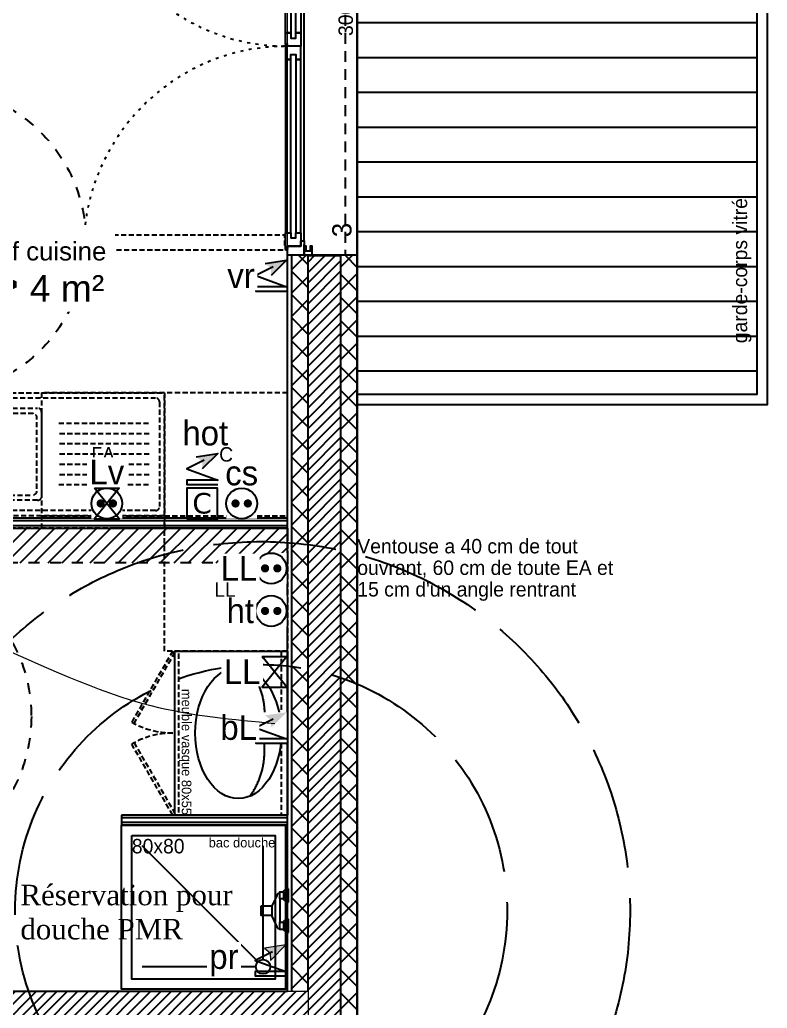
# Model space of a CAD drawing. Header units: centimetres. Extents: x -58072 to 12532, y -30603 to 6224.
# Drawn here: x 11803.8 to 12168.4, y 4075.1 to 4557.3 of the extents above; entities that cross this region are included whole.
import ezdxf

# ---------------------------------------------------------------- set-up
doc = ezdxf.new("R2010")
doc.units = ezdxf.units.CM
for name, pattern in [('ACAD_ISO02W100', [15, 12, -3]), ('Style de ligne -11', [0.347222, 0.20828, -0.138942]), ('Style de ligne -12', [0.164042, 0.054681, -0.109361]), ('Style de ligne -13', [0.147638, 0.098425, -0.049213]), ('Style de ligne -5', [0.20828, 0.069425, -0.138855]), ('VW-01', [0.41656, 0.20828, -0.20828])]:
    doc.linetypes.add(name, pattern=pattern)
for name, color, linetype in [('B Aménagement intérieur', 252, 'Continuous'), ('B BATI-équipement-sanitaires', 252, 'Continuous'), ('B faience', 252, 'Style de ligne -11'), ('B Faux plafonds', 252, 'Continuous'), ('B Faux plafonds_Hatch', 9, 'Continuous'), ('B GÈnÈral_Hatch', 252, 'Continuous'), ('B Général', 252, 'Continuous'), ('C ANNOTATIONS-PMR', 252, 'Style de ligne -5'), ('C ANNOTATIONS-prestations', 252, 'Continuous'), ('D SURFACES-shab', 252, 'Continuous'), ('F REMPLISSAGE-vert clair', 252, 'Continuous'), ('F REMPLISSAGE-vert foncé', 252, 'Continuous'), ('prlm-EAU-EF', 161, 'Continuous'), ('prlm-MOD', 7, 'Continuous'), ('prlm-MOD-PB', 123, 'Continuous')]:
    doc.layers.add(name, color=color, linetype=linetype)
doc.layers.add('prlm-ELEC-CFO', color=1, linetype='Continuous', lineweight=25)
doc.layers.add('prlm-ZEROPLOT', color=254, linetype='Continuous', plot=False)
doc.styles.add('Eurostile', font='Eurosti.TTF')
doc.styles.add('Eurostile (bold)', font='Eurostib.TTF')
doc.styles.add('Eurostile (italic)', font='Eurostib.TTF')
doc.styles.add('prlm-elec-cfo', font='comic.ttf', dxfattribs={"height": 12})
doc.styles.add('prlm-sejc', font='arial.ttf', dxfattribs={"height": 20})
doc.styles.add('prlm-vmc', font='pala.ttf', dxfattribs={"height": 14})
doc.styles.get("Standard").update_dxf_attribs({"font": 'isocp.shx', "height": 12})
pattern_1 = [(45, (0, 0), (2.4253472, -2.6458333), [])]

# ---------------------------------------------------------------- blocks, each defined once
blk = doc.blocks.new('B 60.Lave Vaisselle')
at = {"layer": 'B Général', "linetype": 'Style de ligne -13', "ltscale": 25.4, "flags": 128}
blk.add_lwpolyline([(-30, 30), (-30, 36), (30, 36), (30, 30)], dxfattribs=at)
blk.add_lwpolyline([(-30, 30), (30, 30), (30, -30), (-30, -30)], close=True, dxfattribs=at)
at = {"layer": 'B Général', "insert": (0, 0), "char_height": 7.056, "attachment_point": 5, "line_spacing_factor": 0.894578, "style": 'Eurostile'}
blk.add_mtext('LV', dxfattribs=at)
blk = doc.blocks.new('B 60.Cuisson')
at = {"layer": 'B Général', "linetype": 'Style de ligne -13', "ltscale": 25.4, "flags": 128}
blk.add_lwpolyline([(-30, 30), (-30, 36), (30, 36), (30, 30)], dxfattribs=at)
blk.add_lwpolyline([(-30, 30), (30, 30), (30, -30), (-30, -30)], close=True, dxfattribs=at)
at = {"layer": 'B Général', "insert": (0, 0), "char_height": 7.06, "attachment_point": 5, "line_spacing_factor": 0.894578, "style": 'Eurostile'}
blk.add_mtext('C', dxfattribs=at)
blk = doc.blocks.new('B 60.Evier 120.60 T3 et +')
at = {"layer": 'B Général', "linetype": 'Style de ligne -13', "ltscale": 25.4}
for p, q in [((-57.5, -55.5), (-57.5, -4.5)), ((-55.5, -2.5), (55.5, -2.5)), ((57.5, -4.5), (57.5, -55.5)), ((0, -50.5), (0, -9.53)), ((2, -7.53), (51.79, -7.53)), ((53.79, -9.53), (53.79, -50.5)), ((18.98, -10), (18.98, -10)), ((-52.12, -15), (-7.88, -15)), ((-52.5, -20), (-7.5, -20)), ((-52.5, -25), (-7.5, -25)), ((-52.5, -30), (-7.5, -30)), ((-52.5, -35), (-7.5, -35)), ((-52.5, -40), (-7.5, -40)), ((25.65, -43.33), (25.65, -43.33)), ((-52.12, -45), (-7.88, -45)), ((51.79, -52.5), (2, -52.5)), ((9.17, -50), (9.17, -50)), ((55.5, -57.5), (-55.5, -57.5))]:
    blk.add_line(p, q, dxfattribs=at)
at = {"layer": 'B Général', "linetype": 'Style de ligne -13', "ltscale": 25.4, "flags": 128}
blk.add_lwpolyline([(-60, 0), (-60, 6), (60, 6), (60, 0)], dxfattribs=at)
blk.add_lwpolyline([(-60, 0), (60, 0), (60, -60), (-60, -60)], close=True, dxfattribs=at)
for points in [[(25.65, -12), (25.65, -48, -0.414212), (23.65, -50), (4.5, -50, -0.198914), (3.09, -49.41, -0.198914), (2.5, -48), (2.5, -12, -0.414214), (4.5, -10)], [(25.65, -12, 0.414212), (23.65, -10), (4.45, -10)], [(28.15, -12), (28.15, -48, 0.414212), (30.15, -50), (49.29, -50, 0.198914), (50.71, -49.41, 0.198914), (51.29, -48), (51.29, -12, 0.414214), (49.29, -10)], [(28.15, -12, -0.414212), (30.15, -10), (49.34, -10)]]:
    blk.add_lwpolyline(points, format="xyb", dxfattribs=at)
at = {"layer": 'B Général', "linetype": 'Style de ligne -13', "ltscale": 25.4}
for centre, start, end in [((-55.5, -4.5), 90, 180), ((55.5, -4.5), 0, 90), ((2, -9.53), 90, 180), ((51.79, -9.53), 0, 90), ((2, -50.5), 180, 270), ((51.79, -50.5), 270, 0), ((-55.5, -55.5), 180, 270), ((55.5, -55.5), 270, 0)]:
    blk.add_arc(centre, 2, start, end, dxfattribs=at)
for centre in [(18.15, -17), (35.65, -17)]:
    blk.add_ellipse(centre, major_axis=(3.54, 0), ratio=1, dxfattribs=at)
blk = doc.blocks.new('B 60.Rond 150_PMR')
at = {"layer": 'B Général', "linetype": 'VW-01', "ltscale": 25.4}
blk.add_circle((0, 0), 75, dxfattribs=at)
at = {"layer": 'B Général', "insert": (-61.5, 0), "char_height": 7.056, "attachment_point": 5, "rotation": 90, "line_spacing_factor": 0.894578, "style": 'Eurostile (italic)'}
blk.add_mtext('Ø 150 PMR', dxfattribs=at)
blk = doc.blocks.new('B 60.Bac douche 80.80')
at = {"layer": 'B faience', "lineweight": 18, "flags": 128}
blk.add_lwpolyline([(-41, -40), (40, -40), (40, 41)], dxfattribs=at)
at = {"layer": 'B Général', "linetype": 'Continuous'}
for p, q in [((25.5, -25.5), (-31, 31)), ((28, -24.46), (28, 31)), ((24.46, -28), (-31, -28))]:
    blk.add_line(p, q, dxfattribs=at)
at = {"layer": 'B Général', "linetype": 'Continuous', "flags": 128}
for points in [[(-41, 41), (39, 41), (39, -39), (-41, -39)], [(-36, 36), (34, 36), (34, -34), (-36, -34)]]:
    blk.add_lwpolyline(points, close=True, dxfattribs=at)
at = {"layer": 'B Général', "linetype": 'Continuous'}
blk.add_circle((28, -28), 3.54, dxfattribs=at)
at = {"layer": 'B Général', "insert": (-36, 30.76), "char_height": 7.056, "width": 35, "attachment_point": 4, "line_spacing_factor": 0.894578, "style": 'Eurostile'}
blk.add_mtext('80x80', dxfattribs=at)
at = {"layer": 'C ANNOTATIONS-prestations', "insert": (34, 32.51), "char_height": 4.7037, "width": 70, "attachment_point": 6, "line_spacing_factor": 0.894578, "style": 'Eurostile'}
blk.add_mtext('bac douche ', dxfattribs=at)
blk = doc.blocks.new('B 60.Groupe-16-1')
at = {"layer": 'B Général', "linetype": 'Style de ligne -13', "ltscale": 25.4, "flags": 128}
blk.add_lwpolyline([(11874.45, 4309.39), (11934.45, 4309.39), (11934.45, 4249.39), (11874.45, 4249.39)], close=True, dxfattribs=at)
at = {"layer": 'B Général', "insert": (11903.91, 4279.39), "char_height": 7.056, "attachment_point": 5, "line_spacing_factor": 0.894578, "style": 'Eurostile'}
blk.add_mtext('LL', dxfattribs=at)
blk = doc.blocks.new('B 60.Groupe-3-1')
at = {"layer": 'B Général', "linetype": 'Continuous'}
for centre, major_axis, ratio in [((0, -24.07), (32, 0), 0.65625), ((0, -6.97), (1.5, 0), 1), ((0, -17.15), (2.5, 0), 1)]:
    blk.add_ellipse(centre, major_axis=major_axis, ratio=ratio, dxfattribs=at)
for points in [[(-30.82, -18.37), (-20.7, -11.37), (-9.74, -11.32), (-4.71, -11.3), (0, -11.3)], [(30.82, -18.37), (20.7, -11.37), (9.74, -11.32), (4.71, -11.3), (0, -11.3)]]:
    blk.add_open_spline(points, degree=2, knots=[0, 0, 0, 1, 1, 2, 2, 2], dxfattribs=at)
blk.add_open_spline([(-30.45, -17.59), (-30.5, -17.61), (-30.55, -17.64)], degree=2, dxfattribs=at)
blk = doc.blocks.new('B 60.meuble vasque 80x60')
at = {"layer": 'B BATI-équipement-sanitaires', "linetype": 'Style de ligne -13', "ltscale": 25.4, "flags": 128}
for points in [[(-40, -3.07), (40, -3.07), (40, -53.07), (-40, -53.07)], [(-40, -56.07), (-5.36, -76.07), (-4.71, -74.94), (-39.35, -54.94)], [(40, -56.07), (5.36, -76.07), (4.71, -74.94), (39.35, -54.94)]]:
    blk.add_lwpolyline(points, close=True, dxfattribs=at)
at = {"layer": 'B BATI-équipement-sanitaires', "linetype": 'Style de ligne -13', "ltscale": 25.4}
for centre, start, end in [((-40, -56.07), 330, 0), ((40, -56.07), 180, 210)]:
    blk.add_arc(centre, 40, start, end, dxfattribs=at)
at = {"layer": 'B Général', "flags": 128}
blk.add_lwpolyline([(-40, 0), (40, 0), (40, -55), (-40, -55)], close=True, dxfattribs=at)
at = {"layer": 'B Général'}
blk.add_blockref('B 60.Groupe-3-1', (0, 0), dxfattribs=at)
at = {"layer": 'C ANNOTATIONS-prestations', "insert": (40, -53.07), "char_height": 4.7037, "width": 80, "attachment_point": 9, "line_spacing_factor": 0.894578, "style": 'Eurostile'}
blk.add_mtext('meuble vasque 80x55', dxfattribs=at)
blk = doc.blocks.new('B 60.Groupe-18-1')
at = {"layer": 'B Faux plafonds_Hatch', "linetype": 'Continuous'}
h = blk.add_hatch(dxfattribs=at)
h.set_pattern_fill('F_P__SOFFITE', color=256, style=0, pattern_type=2)
h.set_pattern_definition([(45, (0, 0.2205), (-3.5277778, 3.3072917), [])])
h.paths.add_polyline_path([(11681.04, 4309.39), (11934.45, 4309.39), (11934.45, 4292.39), (11681.04, 4292.39)])
at = {"layer": 'B Faux plafonds', "linetype": 'VW-01', "ltscale": 25.4, "flags": 128}
blk.add_lwpolyline([(11681.04, 4309.39), (11934.45, 4309.39), (11934.45, 4292.39), (11681.04, 4292.39)], close=True, dxfattribs=at)
at = {"layer": 'B Général', "linetype": 'Continuous'}
for p, q in [((11681.04, 4314.39), (11934.45, 4314.39)), ((11681.04, 4309.39), (11934.45, 4309.39)), ((11853.45, 4169.39), (11853.45, 4164.39)), ((11934.45, 4169.39), (11853.45, 4169.39)), ((11934.45, 4164.39), (11853.45, 4164.39))]:
    blk.add_line(p, q, dxfattribs=at)
at = {"layer": 'D SURFACES-shab', "lineweight": 18, "flags": 128}
for points in [[(11934.45, 4314.39), (11934.45, 4883.39), (11539.45, 4883.39), (11539.45, 4568.51), (11449.44, 4568.51), (11449.44, 4387.29), (11681.04, 4387.29), (11681.04, 4314.39)], [(11586.04, 4292.29), (11586.04, 4143.39), (11653.04, 4143.39), (11653.04, 4083.39), (11934.45, 4083.39), (11934.45, 4309.61), (11681.04, 4309.16), (11681.04, 4291.84)]]:
    blk.add_lwpolyline(points, close=True, dxfattribs=at)
at = {"layer": 'F REMPLISSAGE-vert clair'}
for p, q in [((11681.04, 4313.09), (11934.45, 4313.09)), ((11681.04, 4310.69), (11934.45, 4310.69)), ((11934.45, 4168.09), (11853.45, 4168.09)), ((11934.45, 4165.69), (11853.45, 4165.69))]:
    blk.add_line(p, q, dxfattribs=at)
at = {"layer": 'F REMPLISSAGE-vert foncé', "linetype": 'Continuous'}
for p, q in [((11681.04, 4314.39), (11934.45, 4314.39)), ((11681.04, 4309.39), (11934.45, 4309.39)), ((11934.45, 4169.39), (11853.45, 4169.39)), ((11934.45, 4164.39), (11853.45, 4164.39))]:
    blk.add_line(p, q, dxfattribs=at)
at = {"layer": 'F REMPLISSAGE-vert foncé'}
for p, q in [((11681.04, 4313.09), (11934.45, 4313.09)), ((11681.04, 4310.69), (11934.45, 4310.69)), ((11934.45, 4168.09), (11853.45, 4168.09)), ((11934.45, 4165.69), (11853.45, 4165.69))]:
    blk.add_line(p, q, dxfattribs=at)
at = {"layer": 'B Général'}
for name, p, rotation in [('B 60.Evier 120.60 T3 et +', (11814.45, 4315.39), 180), ('B 60.meuble vasque 80x60', (11934.45, 4209.39), 270)]:
    blk.add_blockref(name, p, dxfattribs=dict(at, rotation=rotation))
at = {"layer": 'B Général', "xscale": -1, "rotation": 180}
for name, p in [('B 60.Lave Vaisselle', (11844.45, 4345.39)), ('B 60.Cuisson', (11904.45, 4345.39))]:
    blk.add_blockref(name, p, dxfattribs=at)
at = {"layer": 'B Général'}
for name, p in [('B 60.Groupe-16-1', (0, 0)), ('B 60.Bac douche 80.80', (11894.45, 4123.39))]:
    blk.add_blockref(name, p, dxfattribs=at)
at = {"layer": 'C ANNOTATIONS-PMR', "ltscale": 25.4, "rotation": 90}
for p in [(11761, 4449.36), (11734.41, 4217.45)]:
    blk.add_blockref('B 60.Rond 150_PMR', p, dxfattribs=at)
blk = doc.blocks.new('B 60.Balcon')
at = {"layer": 'B GÈnÈral_Hatch', "linetype": 'Continuous'}
h = blk.add_hatch(dxfattribs=at)
h.set_pattern_fill('H_BARDAGE V 150', color=256, style=0, pattern_type=2)
h.set_pattern_definition([(90, (0, 0), (17, 0), [])])
h.paths.add_polyline_path([(-220, 110), (220, 110), (220, -85), (-220, -85)])
at = {"layer": 'B Général', "linetype": 'Continuous', "flags": 128}
for points in [[(-225, 110), (225, 110), (225, -90), (-225, -90)], [(-220, 110), (220, 110), (220, -85), (-220, -85)]]:
    blk.add_lwpolyline(points, close=True, dxfattribs=at)
at = {"layer": 'C ANNOTATIONS-prestations', "line_spacing_factor": 0.894578, "style": 'Eurostile'}
for s, insert, char_height, attachment_point in [('balcon 8,6m{\\H0.6667x;\\S2 ^ ;}', (47.16, 38.55), 9.4074, 3), ('platelage bois', (-32.26, 25.01), 7.0556, 1), ('garde-corps vitré', (-194.9, -73.14), 7.0556, 1)]:
    blk.add_mtext(s, dxfattribs=dict(at, insert=insert, char_height=char_height, attachment_point=attachment_point))
blk = doc.blocks.new('B 60.PF 300.220 + VR (3 vantaux)')
at = {"layer": 'B Général', "linetype": 'Continuous'}
for p, q in [((-150, 7), (-150, 17)), ((150, 7), (150, 17))]:
    blk.add_line(p, q, dxfattribs=at)
at = {"layer": 'B Général', "linetype": 'Continuous', "lineweight": 35}
for p, q in [((-150, 7), (-150, -9)), ((150, 7), (150, -9))]:
    blk.add_line(p, q, dxfattribs=at)
at = {"layer": 'B Général'}
blk.add_line((-143, 9), (47, 9), dxfattribs=at)
at = {"layer": 'B Général', "linetype": 'Style de ligne -13', "ltscale": 25.4, "flags": 128}
for points in [[(-147.5, 117), (-146.5, 117), (-146.5, 116), (-140, 116), (-140, 18.5), (-146.5, 18.5), (-146.5, 17.5), (-147.5, 17.5)], [(51.5, 115), (50.5, 115), (50.5, 116), (44, 116), (44, 18.5), (50.5, 18.5), (50.5, 17.5), (51.5, 17.5)]]:
    blk.add_lwpolyline(points, close=True, dxfattribs=at)
at = {"layer": 'B Général', "flags": 128}
for points in [[(-143, 10.5), (-143, 9), (-150, 9), (-150, 17), (-145.5, 17), (-145.5, 10.5)], [(-54.5, 18), (-139, 18), (-139, 15.5), (-54.5, 15.5)], [(-41.5, 18), (43, 18), (43, 15.5), (-41.5, 15.5)], [(56.5, 17), (56.5, 14.25), (54, 14.25), (54, 11.75), (56.5, 11.75), (56.5, 9), (47, 9), (47, 10.5), (49.5, 10.5), (49.5, 17)], [(143, 17), (56.5, 17), (56.5, 14.25), (143, 14.25)], [(145.5, 14.25), (143, 14.25), (143, 17), (150, 17), (150, 9), (143, 9), (143, 11.75), (145.5, 11.75)], [(-54.5, 13), (-139, 13), (-139, 10.5), (-54.5, 10.5)], [(-41.5, 13), (43, 13), (43, 10.5), (-41.5, 10.5)], [(145.5, 14.25), (54, 14.25), (54, 11.75), (145.5, 11.75)], [(143, 11.75), (56.5, 11.75), (56.5, 9), (143, 9)], [(-150, 9), (-150, 5), (-145.5, 5), (-145.5, 6), (-148, 6), (-148, 8), (-145.5, 8), (-145.5, 9)], [(150, 9), (150, 5), (145.5, 5), (145.5, 6), (148, 6), (148, 8), (145.5, 8), (145.5, 9)]]:
    blk.add_lwpolyline(points, close=True, dxfattribs=at)
at = {"layer": 'B Général', "linetype": 'Continuous', "flags": 128}
for points in [[(-139, 15.5), (-141.5, 15.5), (-141.5, 13), (-139, 13), (-139, 10.5), (-145.5, 10.5), (-145.5, 17), (-146.5, 17), (-146.5, 18), (-139, 18)], [(-54.5, 15.5), (-52, 15.5), (-52, 13), (-54.5, 13), (-54.5, 10.5), (-48, 10.5), (-48, 17), (-47, 17), (-47, 18), (-54.5, 18)], [(-41.5, 15.5), (-44, 15.5), (-44, 13), (-41.5, 13), (-41.5, 10.5), (-48, 10.5), (-48, 17), (-47, 17), (-47, 18), (-41.5, 18)], [(43, 15.5), (45.5, 15.5), (45.5, 13), (43, 13), (43, 10.5), (49.5, 10.5), (49.5, 17), (50.5, 17), (50.5, 18), (43, 18)]]:
    blk.add_lwpolyline(points, close=True, dxfattribs=at)
at = {"layer": 'B Général', "linetype": 'Style de ligne -11', "ltscale": 25.4, "flags": 128}
blk.add_lwpolyline([(-150, 9), (150, 9), (150, -11), (-150, -11)], close=True, dxfattribs=at)
at = {"layer": 'B Général', "flags": 128}
blk.add_lwpolyline([(150, -9), (150, -17), (-150, -17), (-150, -9)], dxfattribs=at)
at = {"layer": 'B Général'}
for centre in [(-147, 17.5), (51, 17.5)]:
    blk.add_circle(centre, 0.5, dxfattribs=at)
at = {"layer": 'B Général', "linetype": 'Style de ligne -12', "ltscale": 25.4}
for centre, start, end in [((-147, 17.5), 0.2938, 90.2879), ((51, 17.5), 94.0649, 179.7062)]:
    blk.add_arc(centre, 99, start, end, dxfattribs=at)
at = {"layer": 'B Général', "insert": (2, 4.57), "char_height": 7.056, "attachment_point": 2, "rotation": 360, "line_spacing_factor": 0.894578, "style": 'Eurostile'}
blk.add_mtext('PF + VR', dxfattribs=at)
at = {"layer": 'C ANNOTATIONS-prestations', "rotation": 360, "line_spacing_factor": 0.894578}
for s, insert, char_height, attachment_point, style in [('3', (-141.15, -4.77), 9.41, 1, 'Eurostile (bold)'), ('300x220 (3 vantaux) ', (0, -7.83), 7.0556, 2, 'Eurostile')]:
    blk.add_mtext(s, dxfattribs=dict(at, insert=insert, char_height=char_height, attachment_point=attachment_point, style=style))
blk = doc.blocks.new('xi.txt-venthor')
at = {"layer": 'B Général', "insert": (230.58, -65.81), "char_height": 7.0556, "width": 134.924, "attachment_point": 1, "line_spacing_factor": 0.894578, "style": 'Eurostile'}
blk.add_mtext("Ventouse a 40 cm de tout ouvrant, 60 cm de toute EA et 15 cm d'un angle rentrant", dxfattribs=at)
blk = doc.blocks.new('xi.attdchpmr')
at = {"layer": 'prlm-MOD-PB', "insert": (0, 0), "char_height": 10, "width": 140.3781, "attachment_point": 1, "rotation": 360, "style": 'prlm-vmc'}
blk.add_mtext('Réservation pour douche PMR', dxfattribs=at)
blk = doc.blocks.new('xi.dchrob')
at = {"layer": 'prlm-MOD', "color": 161}
for p, q in [((8.16, -2.3), (8.16, 2.3)), ((13.38, 1.16), (13.38, -1.16))]:
    blk.add_line(p, q, dxfattribs=at)
for points in [[(0, 10.66), (0, 4.16)], [(4.19, -5.66), (4.19, 5.66)], [(5.77, 7.56), (8.16, 2.38)], [(0, -4.16), (0, -10.66)], [(5.77, -7.26), (8.16, -2.37)]]:
    blk.add_lwpolyline(points, dxfattribs=at)
for points in [[(2.5, 9.16), (4.19, 9.16), (4.19, 5.66), (2.5, 5.66)], [(13.38, -2.37), (8.16, -2.37), (8.16, 2.38), (13.38, 2.38)], [(2.5, -5.66), (4.19, -5.66), (4.19, -9.16), (2.5, -9.16)]]:
    blk.add_lwpolyline(points, close=True, dxfattribs=at)
for centre, radius, start, end in [((0, 7.41), 3.25, 32.579, 90), ((0, 7.41), 3.25, 270, 327.421), ((4.65, 7.56), 1.13, 0, 114.0743), ((0, -7.41), 3.25, 32.579, 90), ((0, -7.41), 3.25, 270, 327.421), ((4.65, -7.26), 1.13, 245.9257, 360)]:
    blk.add_arc(centre, radius, start, end, dxfattribs=at)
at = {"layer": 'prlm-ZEROPLOT', "color": 253, "linetype": 'ACAD_ISO02W100', "ltscale": 5}
for radius in [180, 120]:
    blk.add_circle((13.38, 0), radius, dxfattribs=at)
blk = doc.blocks.new('xi.BL')
at = {"color": 0, "lineweight": 5}
blk.add_wipeout([(-7.5, -7.5), (7.5, -7.5), (7.5, 7.5), (-7.5, 7.5)], dxfattribs=at).dxf.layer = 'prlm-ELEC-CFO'
at = {"layer": 'prlm-ELEC-CFO', "lineweight": 5}
blk.add_hatch(color=0, dxfattribs=at).paths.add_polyline_path([(-3, 6), (-0.1, 3.7), (0, 0), (7.5, 7.5)])
at = {"layer": 'prlm-ELEC-CFO', "color": 0}
blk.add_lwpolyline([(0.95, 4.23), (-7.5, 0), (7.5, -5.5), (-7.5, -5.5), (-7.5, -7.5), (7.5, -7.5)], dxfattribs=at)
blk = doc.blocks.new('xi.PCHT')
at = {"color": 0, "lineweight": 5}
blk.add_wipeout([(-7.5, -7.5), (7.5, -7.5), (7.5, 7.5), (-7.5, 7.5)], dxfattribs=at).dxf.layer = 'prlm-ELEC-CFO'
at = {"layer": 'prlm-ELEC-CFO', "color": 0, "linetype": 'ByBlock', "lineweight": 5, "const_width": 2}
for points in [[(-4, 0, 1), (-2, 0, 1)], [(2, 0, 1), (4, 0, 1)]]:
    blk.add_lwpolyline(points, format="xyb", close=True, dxfattribs=at)
at = {"layer": 'prlm-ELEC-CFO', "color": 0, "linetype": 'ByBlock', "lineweight": -2}
blk.add_circle((0, 0), 7.5, dxfattribs=at)
blk = doc.blocks.new('xi.4m²')
at = {"color": 0}
blk.add_wipeout([(-34.54, 20.54), (34.54, 20.54), (34.54, -20.54), (-34.54, -20.54)], dxfattribs=at).dxf.layer = 'prlm-ELEC-CFO'
at = {"layer": 'prlm-ELEC-CFO', "color": 0, "attachment_point": 6, "line_spacing_factor": 0.8, "style": 'prlm-sejc'}
for s, insert, char_height in [('surf cuisine', (30.36, 8.9), 9), ('4 m²', (29.31, -9.19), 13)]:
    blk.add_mtext(s, dxfattribs=dict(at, insert=insert, char_height=char_height))
at = {"layer": 'prlm-ELEC-CFO', "color": 0, "style": 'prlm-sejc', "flags": 8}
blk.add_attdef('?', (-28.3, -16.79), '', height=20, dxfattribs=at)
blk = doc.blocks.new('xi.LV')
at = {"color": 0, "lineweight": 5}
blk.add_wipeout([(-7.5, -7.5), (7.5, -7.5), (7.5, 7.5), (-7.5, 7.5)], dxfattribs=at).dxf.layer = 'prlm-ELEC-CFO'
at = {"layer": 'prlm-ELEC-CFO', "color": 0, "linetype": 'ByBlock', "lineweight": 5, "const_width": 2}
for points in [[(-4, 0, 1), (-2, 0, 1)], [(2, 0, 1), (4, 0, 1)]]:
    blk.add_lwpolyline(points, format="xyb", close=True, dxfattribs=at)
at = {"layer": 'prlm-ELEC-CFO', "color": 0, "linetype": 'ByBlock', "lineweight": -2}
blk.add_circle((0, 0), 7.5, dxfattribs=at)
blk = doc.blocks.new('xi.LVrob')
at = {"layer": 'prlm-EAU-EF', "color": 0}
blk.add_lwpolyline([(-6, 7.5), (6, 7.5), (-6, -7.5), (6, -7.5)], close=True, dxfattribs=at)
blk = doc.blocks.new('xi.SF32')
at = {"layer": 'prlm-ELEC-CFO', "color": 0, "flags": 128}
blk.add_lwpolyline([(-7.5, -7.5), (7.5, -7.5), (7.5, 7.5), (-7.5, 7.5)], close=True, dxfattribs=at)
at = {"layer": 'prlm-ELEC-CFO', "color": 0, "linetype": 'ByBlock', "insert": (0, 0), "char_height": 10, "width": 11.36, "attachment_point": 5}
blk.add_mtext('{\\fVerdana|b0|i0|c0|p34;C}', dxfattribs=at)
blk = doc.blocks.new('xi.PCS')
at = {"color": 0, "lineweight": 5}
blk.add_wipeout([(-7.5, -7.5), (7.5, -7.5), (7.5, 7.5), (-7.5, 7.5)], dxfattribs=at).dxf.layer = 'prlm-ELEC-CFO'
at = {"layer": 'prlm-ELEC-CFO', "color": 0, "linetype": 'ByBlock', "lineweight": 5, "const_width": 2}
for points in [[(-4, 0, 1), (-2, 0, 1)], [(2, 0, 1), (4, 0, 1)]]:
    blk.add_lwpolyline(points, format="xyb", close=True, dxfattribs=at)
at = {"layer": 'prlm-ELEC-CFO', "color": 0, "linetype": 'ByBlock', "lineweight": -2}
blk.add_circle((0, 0), 7.5, dxfattribs=at)
blk = doc.blocks.new('xi.VR')
at = {"layer": 'prlm-ELEC-CFO', "lineweight": 5}
blk.add_hatch(color=0, dxfattribs=at).paths.add_polyline_path([(-3, 6), (-0.1, 3.7), (0, 0), (7.5, 7.5)])
at = {"layer": 'prlm-ELEC-CFO', "color": 0}
for points in [[(-3, 6), (7.5, 7.5), (0, 0)], [(0.95, 4.23), (-7.5, 0), (7.5, -5.5), (-7.5, -5.5), (-7.5, -7.5), (7.5, -7.5)]]:
    blk.add_lwpolyline(points, dxfattribs=at)
blk = doc.blocks.new('xi.PR')
at = {"layer": 'prlm-ELEC-CFO', "lineweight": 5}
blk.add_hatch(color=0, dxfattribs=at).paths.add_polyline_path([(-3, 6), (-0.1, 3.7), (0, 0), (7.5, 7.5)])
at = {"layer": 'prlm-ELEC-CFO', "color": 0, "lineweight": 5, "flags": 128}
blk.add_lwpolyline([(-3, 6), (-0.1, 3.7), (0, 0), (7.5, 7.5)], close=True, dxfattribs=at)
at = {"layer": 'prlm-ELEC-CFO', "color": 0}
blk.add_lwpolyline([(0.95, 4.23), (-7.5, 0), (7.5, -5.5), (-7.5, -5.5), (-7.5, -7.5), (7.5, -7.5)], dxfattribs=at)
blk = doc.blocks.new('xi.LL')
at = {"color": 0, "lineweight": 5}
blk.add_wipeout([(-7.5, -7.5), (7.5, -7.5), (7.5, 7.5), (-7.5, 7.5)], dxfattribs=at).dxf.layer = 'prlm-ELEC-CFO'
at = {"layer": 'prlm-ELEC-CFO', "color": 0, "linetype": 'ByBlock', "lineweight": 5, "const_width": 2}
for points in [[(-4, 0, 1), (-2, 0, 1)], [(2, 0, 1), (4, 0, 1)]]:
    blk.add_lwpolyline(points, format="xyb", close=True, dxfattribs=at)
at = {"layer": 'prlm-ELEC-CFO', "color": 0, "linetype": 'ByBlock', "lineweight": -2}
blk.add_circle((0, 0), 7.5, dxfattribs=at)
blk = doc.blocks.new('xi.LLrob')
at = {"layer": 'prlm-EAU-EF', "color": 0}
blk.add_lwpolyline([(-6, 7.5), (6, 7.5), (-6, -7.5), (6, -7.5)], close=True, dxfattribs=at)
blk = doc.blocks.new('xi.hot')
at = {"layer": 'prlm-ELEC-CFO', "lineweight": 5}
blk.add_hatch(color=0, dxfattribs=at).paths.add_polyline_path([(-3, 6), (-0.1, 3.7), (0, 0), (7.5, 7.5)])
at = {"layer": 'prlm-ELEC-CFO', "color": 0}
for points in [[(-3, 6), (7.5, 7.5), (0, 0)], [(0.95, 4.23), (-7.5, 0), (7.5, -5.5), (-7.5, -5.5), (-7.5, -7.5), (7.5, -7.5)]]:
    blk.add_lwpolyline(points, dxfattribs=at)

msp = doc.modelspace()

# ---------------------------------------------------------------- hatches: boundary and pattern name
at = {"layer": 'B GÈnÈral_Hatch', "linetype": 'Continuous'}
h = msp.add_hatch(dxfattribs=at)
h.set_pattern_fill('02_ISOLANT', color=256, style=0, pattern_type=2)
h.set_pattern_definition([(45, (0, 0), (-5.656854, 5.656854), []), (135, (0, 0), (5.656854, 5.656854), [])])
h.paths.add_polyline_path([(11936.445, 4442.434), (11936.445, 4083.389), (11944.445, 4083.389), (11944.445, 4442.434)])
h = msp.add_hatch(dxfattribs=at)
h.set_pattern_fill('50_BETON', color=256, style=0, pattern_type=2)
h.set_pattern_definition(pattern_1)
h.paths.add_polyline_path([(11944.445, 3942.434), (11960.445, 3942.434), (11960.445, 4442.434), (11944.445, 4442.434)])
h = msp.add_hatch(dxfattribs=at)
h.set_pattern_fill('02_ISOLANT', color=256, angle=90, style=0, pattern_type=2)
h.set_pattern_definition([(135, (0, 0), (-5.656854, -5.656854), []), (225, (0, 0), (-5.656854, 5.656854), [])])
h.paths.add_polyline_path([(11960.445, 3942.434), (11968.445, 3942.434), (11968.445, 4442.434), (11960.445, 4442.434)])
h = msp.add_hatch(dxfattribs=at)
h.set_pattern_fill('50_BETON', color=256, style=0, pattern_type=2)
h.set_pattern_definition(pattern_1)
h.paths.add_polyline_path([(11944.445, 4065.389), (11944.445, 4083.389), (11449.443, 4083.389), (11449.443, 4065.389)])

# ---------------------------------------------------------------- linework, layer by layer
at = {"layer": 'B Général', "linetype": 'Continuous'}
for p, q in [((11934.445, 4083.389), (11934.445, 4442.434)), ((11968.445, 4442.434), (11934.445, 4442.434)), ((11934.445, 4083.389), (11934.445, 4442.434)), ((11936.445, 4083.389), (11936.445, 4442.434)), ((11936.445, 4083.389), (11936.445, 4442.434)), ((11944.445, 4083.389), (11944.445, 4442.434)), ((11960.445, 3942.434), (11960.445, 4442.434)), ((11968.445, 3942.434), (11968.445, 4442.434)), ((11968.445, 3942.434), (11968.445, 4442.434)), ((11449.443, 4083.389), (11934.445, 4083.389))]:
    msp.add_line(p, q, dxfattribs=at)
at = {"layer": 'B Général', "linetype": 'Continuous', "lineweight": 18}
for p, q in [((11944.445, 4083.389), (11944.445, 4442.434)), ((11960.445, 3942.434), (11960.445, 4442.434)), ((11449.443, 4083.389), (11934.445, 4083.389)), ((11934.445, 4083.389), (11944.445, 4083.389)), ((11944.445, 4083.389), (11944.445, 4065.389))]:
    msp.add_line(p, q, dxfattribs=at)
at = {"layer": 'prlm-ZEROPLOT'}
msp.add_lwpolyline([(10859.388, 4917.389), (11968.445, 4917.389), (11968.445, 3517.389), (10859.388, 3517.389)], close=True, dxfattribs=at)

# ---------------------------------------------------------------- block references
at = {"layer": 'B Aménagement intérieur'}
msp.add_blockref('B 60.Groupe-18-1', (0, 0), dxfattribs=at)
at = {"layer": 'B Général', "rotation": 90}
for name, p in [('B 60.Balcon', (12078.445, 4594.474)), ('B 60.PF 300.220 + VR (3 vantaux)', (11951.445, 4592.434))]:
    msp.add_blockref(name, p, dxfattribs=at)
at = {"layer": 'C ANNOTATIONS-prestations'}
msp.add_blockref('xi.txt-venthor', (11737.869, 4369.889), dxfattribs=at)
at = {"layer": 'prlm-ELEC-CFO'}
for name, p in [('xi.VR', (11926.445, 4432.513)), ('xi.hot', (11892.83, 4338.197)), ('xi.SF32', (11892.734, 4321.389)), ('xi.PR', (11926.097, 4098.496))]:
    msp.add_blockref(name, p, dxfattribs=at)
at = {"layer": 'prlm-MOD', "rotation": 180}
msp.add_blockref('xi.dchrob', (11934.907, 4122.773), dxfattribs=at)
at = {"layer": 'prlm-MOD-PB'}
msp.add_blockref('xi.attdchpmr', (11804.067, 4135.364), dxfattribs=at)

# ---------------------------------------------------------------- next in the draw order: block references
at = {"layer": 'prlm-ELEC-CFO'}
msp.add_blockref('xi.4m²', (11815.66, 4435.468), dxfattribs=at).add_auto_attribs({'?': '>'})
for name, p in [('xi.LV', (11846.238, 4321.389)), ('xi.PCS', (11912.034, 4321.389)), ('xi.BL', (11926.445, 4211.981))]:
    msp.add_blockref(name, p, dxfattribs=at)

# ---------------------------------------------------------------- next in the draw order: texts
at = {"layer": 'prlm-ELEC-CFO', "lineweight": 20, "char_height": 12, "line_spacing_factor": 0.8, "style": 'prlm-elec-cfo', "bg_fill": 3, "bg_fill_color": 256, "bg_fill_transparency": 0}
for s, insert, attachment_point, box_fill_scale in [('vr', (11911.728, 4432.513), 5, 1.1), ('hot', (11894.273, 4361.714), 2, 0.95), ('pr', (11903.389, 4098.496), 5, 1.1)]:
    msp.add_mtext(s, dxfattribs=dict(at, insert=insert, attachment_point=attachment_point, box_fill_scale=box_fill_scale))

# ---------------------------------------------------------------- next in the draw order: texts
at = {"layer": 'prlm-ELEC-CFO', "lineweight": 20, "char_height": 12, "attachment_point": 5, "line_spacing_factor": 0.8, "style": 'prlm-elec-cfo', "bg_fill": 3, "box_fill_scale": 1.1, "bg_fill_color": 256, "bg_fill_transparency": 0}
for s, insert in [('Lv', (11846.238, 4336.672)), ('cs', (11912.034, 4336.134)), ('bL', (11910.563, 4211.981))]:
    msp.add_mtext(s, dxfattribs=dict(at, insert=insert))

# ---------------------------------------------------------------- next in the draw order: linework, layer by layer
at = {"layer": 'prlm-ELEC-CFO', "lineweight": 13}
msp.add_spline([(11595.455, 4251.437), (11709.84, 4277.401), (11867.702, 4222.826), (11928.256, 4214.081)], degree=3, dxfattribs=at)

# ---------------------------------------------------------------- next in the draw order: texts
at = {"layer": 'prlm-EAU-EF', "lineweight": 20, "insert": (11846.238, 4336.672), "char_height": 12, "attachment_point": 5, "line_spacing_factor": 0.8, "style": 'prlm-elec-cfo', "bg_fill": 3, "box_fill_scale": 1.1, "bg_fill_color": 256, "bg_fill_transparency": 0}
msp.add_mtext('Lv', dxfattribs=at)

# ---------------------------------------------------------------- next in the draw order: block references
at = {"layer": 'prlm-EAU-EF'}
msp.add_blockref('xi.LVrob', (11846.238, 4321.389), dxfattribs=at)
at = {"layer": 'prlm-ELEC-CFO'}
for name, p in [('xi.LL', (11926.445, 4289.711)), ('xi.PCHT', (11926.445, 4268.933))]:
    msp.add_blockref(name, p, dxfattribs=at)

# ---------------------------------------------------------------- next in the draw order: texts
at = {"layer": 'prlm-EAU-EF', "lineweight": 20, "insert": (11912.257, 4239.288), "char_height": 12, "attachment_point": 5, "line_spacing_factor": 0.8, "style": 'prlm-elec-cfo', "bg_fill": 3, "box_fill_scale": 1.1, "bg_fill_color": 256, "bg_fill_transparency": 0}
msp.add_mtext('LL', dxfattribs=at)

# ---------------------------------------------------------------- next in the draw order: block references
at = {"layer": 'prlm-EAU-EF'}
msp.add_blockref('xi.LLrob', (11928.003, 4239.288), dxfattribs=at)

# ---------------------------------------------------------------- next in the draw order: texts
at = {"layer": 'prlm-ELEC-CFO', "lineweight": 20, "char_height": 12, "attachment_point": 5, "line_spacing_factor": 0.8, "style": 'prlm-elec-cfo', "bg_fill": 3, "box_fill_scale": 1.1, "bg_fill_color": 256, "bg_fill_transparency": 0}
for s, insert in [('LL', (11910.699, 4289.711)), ('ht', (11911.369, 4268.933))]:
    msp.add_mtext(s, dxfattribs=dict(at, insert=insert))

doc.saveas('drawing.dxf')
